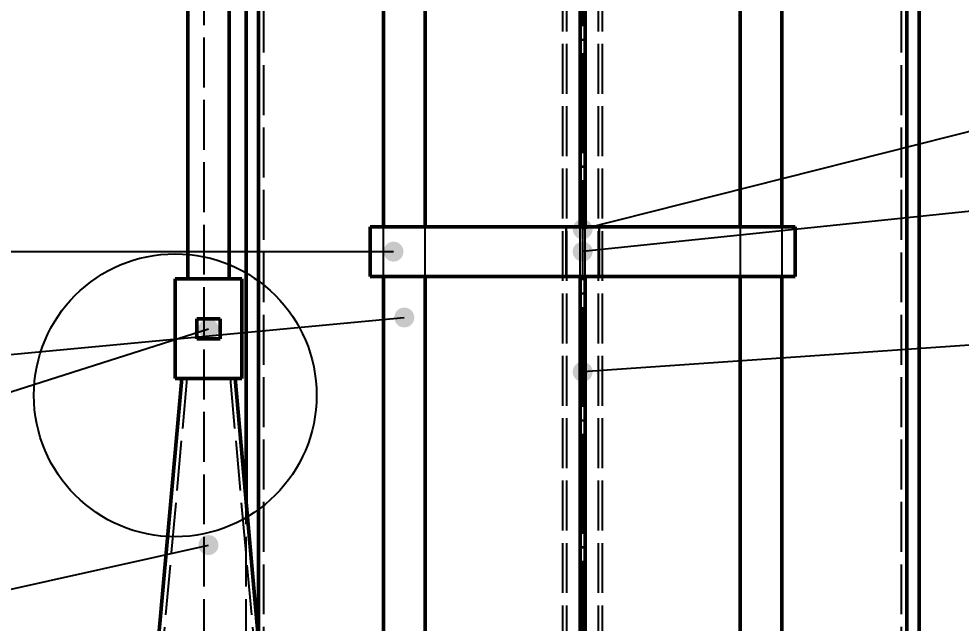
# Model space of a CAD drawing. Header units: millimetres. Extents: x 0 to 594, y 0 to 420.
# Drawn here: x 61.6 to 118.3, y 293 to 329.3 of the extents above; entities that cross this region are included whole.
import ezdxf

# ---------------------------------------------------------------- set-up
doc = ezdxf.new("R2010")
doc.units = ezdxf.units.MM
doc.linetypes.add('ISO02-TRAZOS', pattern=[3.75, 3, -0.75])
doc.linetypes.add('ISO04-TRAZO-PUNTO', pattern=[7.625, 6, -0.75, 0.125, -0.75])
for name, color, linetype, lineweight in [('01-VISIBLE', 7, 'CONTINUOUS', 50), ('02-OCULTA', 4, 'ISO02-TRAZOS', 25), ('03-EJE', 1, 'ISO04-TRAZO-PUNTO', 25), ('04-COTA', 3, 'CONTINUOUS', 25), ('08-FINA', 5, 'CONTINUOUS', 25)]:
    doc.layers.add(name, color=color, linetype=linetype, lineweight=lineweight)
doc.styles.add('ISO3098', font='isocpeur.ttf')
doc.dimstyles.new('FLAMA-ISO', dxfattribs={"dimtxt": 3.5, "dimasz": 3, "dimexe": 2, "dimexo": 1, "dimgap": 1, "dimtad": 1, "dimdec": 1, "dimtxsty": 'ISO3098', "dimcen": 2.5, "dimclrd": 3, "dimclre": 3, "dimclrt": 3, "dimazin": 3, "dimtfac": 1, "dimtmove": 0, "dimatfit": 3, "dimlwd": 25, "dimlwe": 25})

msp = doc.modelspace()

# ---------------------------------------------------------------- hatches: boundary and pattern name
at = {"layer": '08-FINA'}
h = msp.add_hatch(color=7, dxfattribs=at)
h.dxf.hatch_style = 1
edge = h.paths.add_edge_path()
edge.add_arc((95.5, 316.68), 0.6, 0, 360)
h = msp.add_hatch(color=7, dxfattribs=at)
h.dxf.hatch_style = 1
edge = h.paths.add_edge_path()
edge.add_arc((84.125, 315.333), 0.6, 0, 360)
h = msp.add_hatch(color=7, dxfattribs=at)
h.dxf.hatch_style = 1
edge = h.paths.add_edge_path()
edge.add_arc((95.5, 315.333), 0.6, 0, 360)
h = msp.add_hatch(color=7, dxfattribs=at)
h.dxf.hatch_style = 1
edge = h.paths.add_edge_path()
edge.add_arc((84.775, 311.374), 0.6, 0, 360)
h = msp.add_hatch(color=7, dxfattribs=at)
h.dxf.hatch_style = 1
edge = h.paths.add_edge_path()
edge.add_arc((73, 310.7), 0.6, 0, 360)
h = msp.add_hatch(color=7, dxfattribs=at)
h.dxf.hatch_style = 1
edge = h.paths.add_edge_path()
edge.add_arc((95.5, 308.109), 0.6, 0, 360)
h = msp.add_hatch(color=7, dxfattribs=at)
h.dxf.hatch_style = 1
edge = h.paths.add_edge_path()
edge.add_arc((73, 297.7), 0.6, 0, 360)

# ---------------------------------------------------------------- linework, layer by layer
at = {"layer": '01-VISIBLE'}
for p, q in [((71.75, 357.758), (71.75, 313.7)), ((83.525, 316.833), (83.525, 341.875)), ((86.025, 316.833), (86.025, 341.875)), ((104.975, 341.875), (104.975, 316.833)), ((107.475, 341.875), (107.475, 316.833)), ((74.25, 341.62), (74.25, 313.7)), ((75.27, 300.256), (75.27, 341.62)), ((76, 291.74), (76, 341.62)), ((95.35, 316.833), (95.35, 341.62)), ((95.65, 316.833), (95.65, 341.62)), ((115, 291.74), (115, 341.62)), ((115.73, 291.74), (115.73, 341.62)), ((82.725, 313.833), (82.725, 316.833)), ((82.725, 316.833), (108.275, 316.833)), ((108.275, 313.833), (108.275, 316.833)), ((71, 307.7), (71, 313.7)), ((71, 313.7), (75, 313.7)), ((75, 307.7), (75, 313.7)), ((82.725, 313.833), (108.275, 313.833)), ((83.525, 288.791), (83.525, 313.833)), ((86.025, 288.791), (86.025, 313.833)), ((95.35, 291.74), (95.35, 313.833)), ((95.65, 291.74), (95.65, 313.833)), ((104.975, 313.833), (104.975, 288.791)), ((107.475, 313.833), (107.475, 288.791)), ((72.3, 311.3), (73.7, 311.3)), ((72.3, 310.1), (72.3, 311.3)), ((73.7, 310.1), (73.7, 311.3)), ((72.3, 310.1), (73.7, 310.1)), ((71.4, 307.7), (69.6, 287.7)), ((71, 307.7), (75, 307.7)), ((74.6, 307.7), (76.036, 291.74))]:
    msp.add_line(p, q, dxfattribs=at)
at = {"layer": '02-OCULTA'}
for p, q in [((72.73, 287.7), (72.73, 361.398)), ((94.3, 257.32), (94.3, 358.898)), ((94.55, 257.32), (94.55, 358.898)), ((96.45, 257.32), (96.45, 358.898)), ((96.7, 257.32), (96.7, 358.898)), ((76.32, 267.29), (76.32, 344.3)), ((95.35, 267.546), (95.35, 344.044)), ((95.65, 267.546), (95.65, 344.044)), ((114.68, 267.29), (114.68, 344.3)), ((82.725, 313.833), (82.725, 316.833)), ((82.725, 316.833), (94.5, 316.833)), ((83.525, 313.833), (83.525, 316.833)), ((86.025, 313.833), (86.025, 316.833)), ((94.5, 316.833), (96.5, 316.833)), ((94.5, 316.833), (94.5, 313.833)), ((94.5, 313.833), (94.5, 316.833)), ((95.35, 313.833), (95.35, 316.833)), ((95.65, 313.833), (95.65, 316.833)), ((96.5, 316.833), (108.275, 316.833)), ((96.5, 316.833), (96.5, 313.833)), ((96.5, 313.833), (96.5, 316.833)), ((104.975, 316.833), (104.975, 313.833)), ((107.475, 316.833), (107.475, 313.833)), ((108.275, 313.833), (108.275, 316.833)), ((71, 307.7), (71, 313.7)), ((71, 313.7), (75, 313.7)), ((75, 307.7), (75, 313.7)), ((82.725, 313.833), (94.5, 313.833)), ((94.5, 313.833), (96.5, 313.833)), ((96.5, 313.833), (108.275, 313.833)), ((72.3, 311.3), (73.7, 311.3)), ((72.3, 310.1), (72.3, 311.3)), ((73.7, 310.1), (73.7, 311.3)), ((72.3, 310.1), (73.7, 310.1)), ((71.7, 307.7), (69.9, 287.7)), ((71, 307.7), (75, 307.7)), ((74.3, 307.7), (76.1, 287.7)), ((75.27, 287.7), (75.27, 300.256))]:
    msp.add_line(p, q, dxfattribs=at)
for points in [[(74.25, 313.7), (74.2, 313.7), (74.15, 313.7), (74.1, 313.7), (74.05, 313.7), (74, 313.7), (73.95, 313.7), (73.9, 313.7), (73.85, 313.7), (73.8, 313.7), (73.75, 313.7), (73.7, 313.7), (73.65, 313.7), (73.6, 313.7), (73.55, 313.7), (73.5, 313.7), (73.45, 313.7), (73.4, 313.7), (73.35, 313.7), (73.3, 313.7), (73.25, 313.7), (73.2, 313.7), (73.15, 313.7), (73.1, 313.7), (73.05, 313.7), (73, 313.7), (72.95, 313.7), (72.9, 313.7), (72.85, 313.7), (72.8, 313.7), (72.75, 313.7), (72.7, 313.7), (72.65, 313.7), (72.6, 313.7), (72.55, 313.7), (72.5, 313.7), (72.45, 313.7), (72.4, 313.7), (72.35, 313.7), (72.3, 313.7), (72.25, 313.7), (72.2, 313.7), (72.15, 313.7), (72.1, 313.7), (72.05, 313.7), (72, 313.7), (71.95, 313.7), (71.9, 313.7), (71.85, 313.7), (71.8, 313.7), (71.75, 313.7)], [(71.75, 313.7), (71.8, 313.7), (71.85, 313.7), (71.9, 313.7), (71.95, 313.7), (72, 313.7), (72.05, 313.7), (72.1, 313.7), (72.15, 313.7), (72.2, 313.7), (72.25, 313.7), (72.3, 313.7), (72.35, 313.7), (72.4, 313.7), (72.45, 313.7), (72.5, 313.7), (72.55, 313.7), (72.6, 313.7), (72.65, 313.7), (72.7, 313.7), (72.75, 313.7), (72.8, 313.7), (72.85, 313.7), (72.9, 313.7), (72.95, 313.7), (73, 313.7), (73.05, 313.7), (73.1, 313.7), (73.15, 313.7), (73.2, 313.7), (73.25, 313.7), (73.3, 313.7), (73.35, 313.7), (73.4, 313.7), (73.45, 313.7), (73.5, 313.7), (73.55, 313.7), (73.6, 313.7), (73.65, 313.7), (73.7, 313.7), (73.75, 313.7), (73.8, 313.7), (73.85, 313.7), (73.9, 313.7), (73.95, 313.7), (74, 313.7), (74.05, 313.7), (74.1, 313.7), (74.15, 313.7), (74.2, 313.7), (74.25, 313.7)], [(71.4, 307.7), (71.45, 307.7), (71.5, 307.7), (71.55, 307.7), (71.6, 307.7), (71.65, 307.7), (71.7, 307.7), (71.75, 307.7), (71.8, 307.7), (71.85, 307.7), (71.9, 307.7), (71.95, 307.7), (72, 307.7), (72.05, 307.7), (72.1, 307.7), (72.15, 307.7), (72.2, 307.7), (72.25, 307.7), (72.3, 307.7), (72.35, 307.7), (72.4, 307.7), (72.45, 307.7), (72.5, 307.7), (72.55, 307.7), (72.6, 307.7), (72.65, 307.7), (72.7, 307.7), (72.75, 307.7), (72.8, 307.7), (72.85, 307.7), (72.9, 307.7), (72.95, 307.7), (73, 307.7), (73.05, 307.7), (73.1, 307.7), (73.15, 307.7), (73.2, 307.7), (73.25, 307.7), (73.3, 307.7), (73.35, 307.7), (73.4, 307.7), (73.45, 307.7), (73.5, 307.7), (73.55, 307.7), (73.6, 307.7), (73.65, 307.7), (73.7, 307.7), (73.75, 307.7), (73.8, 307.7), (73.85, 307.7), (73.9, 307.7), (73.95, 307.7), (74, 307.7), (74.05, 307.7), (74.1, 307.7), (74.15, 307.7), (74.2, 307.7), (74.25, 307.7), (74.3, 307.7), (74.35, 307.7), (74.4, 307.7), (74.45, 307.7), (74.5, 307.7), (74.55, 307.7), (74.6, 307.7)], [(74.6, 307.7), (74.55, 307.7), (74.5, 307.7), (74.45, 307.7), (74.4, 307.7), (74.35, 307.7), (74.3, 307.7), (74.25, 307.7), (74.2, 307.7), (74.15, 307.7), (74.1, 307.7), (74.05, 307.7), (74, 307.7), (73.95, 307.7), (73.9, 307.7), (73.85, 307.7), (73.8, 307.7), (73.75, 307.7), (73.7, 307.7), (73.65, 307.7), (73.6, 307.7), (73.55, 307.7), (73.5, 307.7), (73.45, 307.7), (73.4, 307.7), (73.35, 307.7), (73.3, 307.7), (73.25, 307.7), (73.2, 307.7), (73.15, 307.7), (73.1, 307.7), (73.05, 307.7), (73, 307.7), (72.95, 307.7), (72.9, 307.7), (72.85, 307.7), (72.8, 307.7), (72.75, 307.7), (72.7, 307.7), (72.65, 307.7), (72.6, 307.7), (72.55, 307.7), (72.5, 307.7), (72.45, 307.7), (72.4, 307.7), (72.35, 307.7), (72.3, 307.7), (72.25, 307.7), (72.2, 307.7), (72.15, 307.7), (72.1, 307.7), (72.05, 307.7), (72, 307.7), (71.95, 307.7), (71.9, 307.7), (71.85, 307.7), (71.8, 307.7), (71.75, 307.7), (71.7, 307.7), (71.65, 307.7), (71.6, 307.7), (71.55, 307.7), (71.5, 307.7), (71.45, 307.7), (71.4, 307.7)], [(71.7, 307.7), (71.75, 307.7), (71.8, 307.7), (71.85, 307.7), (71.9, 307.7), (71.95, 307.7), (72, 307.7), (72.05, 307.7), (72.1, 307.7), (72.15, 307.7), (72.2, 307.7), (72.25, 307.7), (72.3, 307.7), (72.35, 307.7), (72.4, 307.7), (72.45, 307.7), (72.5, 307.7), (72.55, 307.7), (72.6, 307.7), (72.65, 307.7), (72.7, 307.7), (72.75, 307.7), (72.8, 307.7), (72.85, 307.7), (72.9, 307.7), (72.95, 307.7), (73, 307.7), (73.05, 307.7), (73.1, 307.7), (73.15, 307.7), (73.2, 307.7), (73.25, 307.7), (73.3, 307.7), (73.35, 307.7), (73.4, 307.7), (73.45, 307.7), (73.5, 307.7), (73.55, 307.7), (73.6, 307.7), (73.65, 307.7), (73.7, 307.7), (73.75, 307.7), (73.8, 307.7), (73.85, 307.7), (73.9, 307.7), (73.95, 307.7), (74, 307.7), (74.05, 307.7), (74.1, 307.7), (74.15, 307.7), (74.2, 307.7), (74.25, 307.7), (74.3, 307.7)], [(74.3, 307.7), (74.25, 307.7), (74.2, 307.7), (74.15, 307.7), (74.1, 307.7), (74.05, 307.7), (74, 307.7), (73.95, 307.7), (73.9, 307.7), (73.85, 307.7), (73.8, 307.7), (73.75, 307.7), (73.7, 307.7), (73.65, 307.7), (73.6, 307.7), (73.55, 307.7), (73.5, 307.7), (73.45, 307.7), (73.4, 307.7), (73.35, 307.7), (73.3, 307.7), (73.25, 307.7), (73.2, 307.7), (73.15, 307.7), (73.1, 307.7), (73.05, 307.7), (73, 307.7), (72.95, 307.7), (72.9, 307.7), (72.85, 307.7), (72.8, 307.7), (72.75, 307.7), (72.7, 307.7), (72.65, 307.7), (72.6, 307.7), (72.55, 307.7), (72.5, 307.7), (72.45, 307.7), (72.4, 307.7), (72.35, 307.7), (72.3, 307.7), (72.25, 307.7), (72.2, 307.7), (72.15, 307.7), (72.1, 307.7), (72.05, 307.7), (72, 307.7), (71.95, 307.7), (71.9, 307.7), (71.85, 307.7), (71.8, 307.7), (71.75, 307.7), (71.7, 307.7)]]:
    msp.add_lwpolyline(points, dxfattribs=at)
at = {"layer": '03-EJE'}
msp.add_line((95.5, 245), (95.5, 365.518), dxfattribs=at)
at = {"layer": '08-FINA'}
for p, q in [((143.122, 328.701), (95.5, 316.68)), ((143.021, 320.267), (95.5, 315.333)), ((35, 315.333), (84.125, 315.333)), ((34.983, 306.706), (84.775, 311.374)), ((143.01, 311.403), (95.5, 308.109)), ((34.812, 298.546), (73, 310.7)), ((34.904, 289.204), (73, 297.7))]:
    msp.add_line(p, q, dxfattribs=at)
msp.add_circle((71, 306.7), 8.5, dxfattribs=at)

# ---------------------------------------------------------------- dimensions: what is measured, and where the dimension line sits
at = {"layer": '04-COTA'}
for base, p1, p2 in [((42, 250), (64, 250), (64, 390)), ((53, 250), (76, 250), (92.5, 360.518))]:
    msp.add_linear_dim(base=base, p1=p1, p2=p2, angle=90, dimstyle='FLAMA-ISO', override={"dimlfac": 10}, dxfattribs=at).render()

doc.saveas('drawing.dxf')
